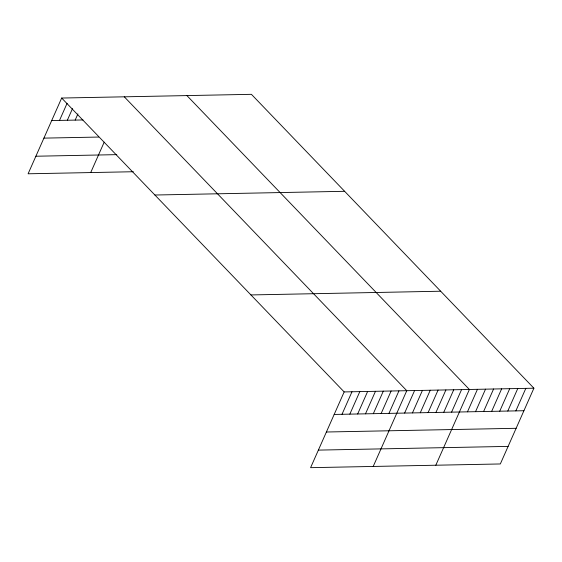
<?xml version="1.0" encoding="UTF-8"?>
<svg xmlns="http://www.w3.org/2000/svg" width="562" height="562" viewBox="0 0 562 562"><rect width="100%" height="100%" fill="white"/><g stroke="black" fill="none" stroke-linecap="round" stroke-linejoin="round"><path stroke-width="0.84" d="M533.9 388.209L344.162 391.925L310.589 467.675L500.328 463.959L533.9 388.209L251.411 94.325L61.672 98.041L28.1 173.791L133.327 171.733M59.516 120.409L67.089 103.324M67.342 120.254L72.505 108.606M75.168 120.099L77.921 113.889M90.714 172.569L104.181 142.179M342.005 414.292L351.988 391.77M349.838 414.138L359.813 391.616M357.664 413.983L367.639 391.461M365.49 413.829L375.472 391.307M373.316 413.681L383.298 391.159M381.141 413.527L391.124 391.004M388.967 413.372L398.95 390.85M373.203 466.453L406.776 390.695L124.286 96.812M404.619 413.063L414.601 390.541M412.452 412.915L422.427 390.393M420.278 412.761L430.253 390.239M428.103 412.606L438.079 390.084M435.929 412.452L445.912 389.93M443.755 412.297L453.738 389.775M451.581 412.143L461.564 389.621M435.817 465.224L469.389 389.473L186.9 95.582M467.472 411.834L477.454 389.311M475.536 411.679L485.519 389.157M483.601 411.517L493.584 388.995M491.666 411.363L501.641 388.841M499.73 411.201L509.706 388.679M507.795 411.047L517.771 388.525M515.853 410.885L525.835 388.363M51.69 120.563L82.993 119.945M43.906 138.126L98.694 137.051M35.884 156.229L116.763 154.641M154.894 195.021L344.632 191.305M250.94 294.938L440.678 291.221M334.179 414.447L523.917 410.731M326.396 432.009L516.134 428.293M318.38 450.113L508.111 446.397M61.672 98.041L344.162 391.925"/></g></svg>
